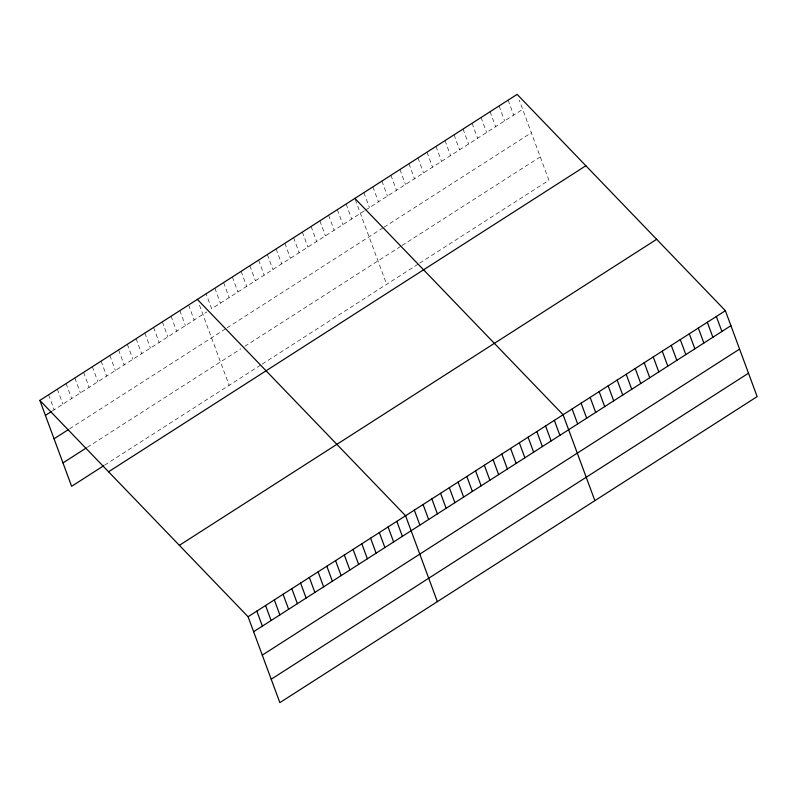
<?xml version="1.0" encoding="UTF-8"?>
<svg xmlns="http://www.w3.org/2000/svg" width="797" height="797" viewBox="0 0 797 797"><rect width="100%" height="100%" fill="white"/><g stroke="black" fill="none" stroke-linecap="round" stroke-linejoin="round"><path stroke-width="0.6" stroke-dasharray="3.98 2.99" d="M52.203 411.023L206.792 311.906M364.418 210.836L211.653 308.788L206.104 293.794M365.425 210.189L522.693 109.348M69.608 428.816L226.149 328.444M227.115 327.826L383.088 227.812M384.094 227.175L531.35 132.76M87.281 447.316L240.893 348.817M244.789 346.326L401.03 246.143M402.027 245.506L540.266 156.87M104.686 465.109L261.217 364.737M262.193 364.119L418.704 263.767M419.7 263.13L548.924 180.271L519.275 100.123M508.127 100.143L513.676 115.137M499.111 105.921L504.66 120.915M490.095 111.7L495.644 126.693M481.079 117.488L486.628 132.471M472.063 123.266L477.612 138.26M463.057 129.044L468.596 144.038M454.041 134.823L459.58 149.816M445.025 140.611L450.564 155.594M436.009 146.389L441.548 161.383M426.993 152.167L432.532 167.161M417.977 157.945L423.516 172.939M408.961 163.724L414.5 178.717M399.945 169.512L405.494 184.505M390.928 175.29L396.478 190.284M381.912 181.068L387.462 196.062M372.896 186.847L378.445 201.84M363.88 192.635L369.429 207.628M355.293 199.569L386.645 284.32M346.117 204.022L351.656 219.016M337.36 209.631L342.909 224.624M328.613 215.24L334.162 230.233M319.866 220.859L325.405 235.852M311.109 226.468L316.658 241.461M302.362 232.076L307.911 247.07M293.615 237.685L299.154 252.679M284.858 243.294L290.407 258.288M276.111 248.913L281.66 263.897M267.364 254.522L272.903 269.516M258.607 260.131L264.156 275.124M249.859 265.74L255.409 280.733M241.112 271.349L246.652 286.342M232.355 276.957L237.905 291.951M223.608 282.576L229.157 297.56M214.861 288.185L220.4 303.179M199.489 305.171L229.137 385.31M188.61 305.012L194.149 320.005M179.853 310.621L185.402 325.614M171.106 316.24L176.655 331.233M162.359 321.849L167.898 336.842M153.602 327.457L159.151 342.451M144.855 333.066L150.404 348.06M136.108 338.675L141.647 353.669M127.351 344.294L132.9 359.278M118.604 349.903L124.153 364.896M109.856 355.512L115.396 370.505M101.099 361.121L106.649 376.114M92.352 366.73L97.901 381.723M83.605 372.338L89.144 387.332M74.848 377.957L80.397 392.941M66.101 383.566L71.65 398.56M57.354 389.175L62.893 404.169M48.597 394.784L54.146 409.778"/><path stroke-width="1.2" d="M39.85 400.393L517.143 94.365L725.37 310.691L757.15 396.607L279.857 702.635L248.076 616.729L39.85 400.393L71.63 486.309L103.71 465.737M45.399 415.386L51.227 411.65M54.057 438.788L68.642 429.444M62.973 462.908L86.305 447.944M108.561 471.784L585.865 165.746M179.365 545.337L656.658 239.299M248.076 616.729L725.37 310.691M253.625 631.722L730.919 325.684M262.273 655.124L739.576 349.086M271.199 679.233L748.493 373.205M354.864 198.413L563.09 414.749L594.871 500.655M197.357 299.403L405.583 515.739L437.364 601.645M716.354 316.479L721.903 331.462M707.337 322.257L712.887 337.251M698.321 328.035L703.871 343.029M689.305 333.813L694.854 348.807M680.289 339.602L685.838 354.585M671.273 345.38L676.822 360.374M662.257 351.158L667.806 366.152M653.251 356.936L658.79 371.93M644.235 362.725L649.774 377.708M635.219 368.503L640.758 383.496M626.203 374.281L631.742 389.275M617.187 380.059L622.726 395.053M608.171 385.848L613.71 400.831M599.155 391.626L604.694 406.619M590.139 397.404L595.688 412.398M581.123 403.182L586.672 418.176M572.107 408.961L577.656 423.954M554.343 420.358L559.883 435.351M545.586 425.967L551.135 440.96M536.839 431.575L542.388 446.569M528.092 437.184L533.631 452.178M519.335 442.803L524.884 457.787M510.588 448.412L516.137 463.406M501.841 454.021L507.38 469.015M493.084 459.63L498.633 474.623M484.337 465.239L489.886 480.232M475.59 470.848L481.129 485.841M466.833 476.467L472.382 491.46M458.086 482.075L463.635 497.069M449.339 487.684L454.878 502.678M440.582 493.293L446.131 508.287M431.835 498.902L437.384 513.896M423.087 504.521L428.627 519.505M414.33 510.13L419.88 525.123M396.836 521.348L402.375 536.341M388.079 526.956L393.628 541.95M379.332 532.565L384.881 547.559M370.585 538.184L376.124 553.168M361.828 543.793L367.377 558.787M353.081 549.402L358.63 564.396M344.334 555.011L349.873 570.004M335.577 560.62L341.126 575.613M326.83 566.229L332.379 581.222M318.083 571.847L323.622 586.841M309.326 577.456L314.875 592.45M300.579 583.065L306.128 598.059M291.832 588.674L297.371 603.668M283.074 594.283L288.624 609.277M274.327 599.902L279.877 614.885M265.58 605.511L271.119 620.504M256.823 611.12L262.372 626.113"/></g></svg>
